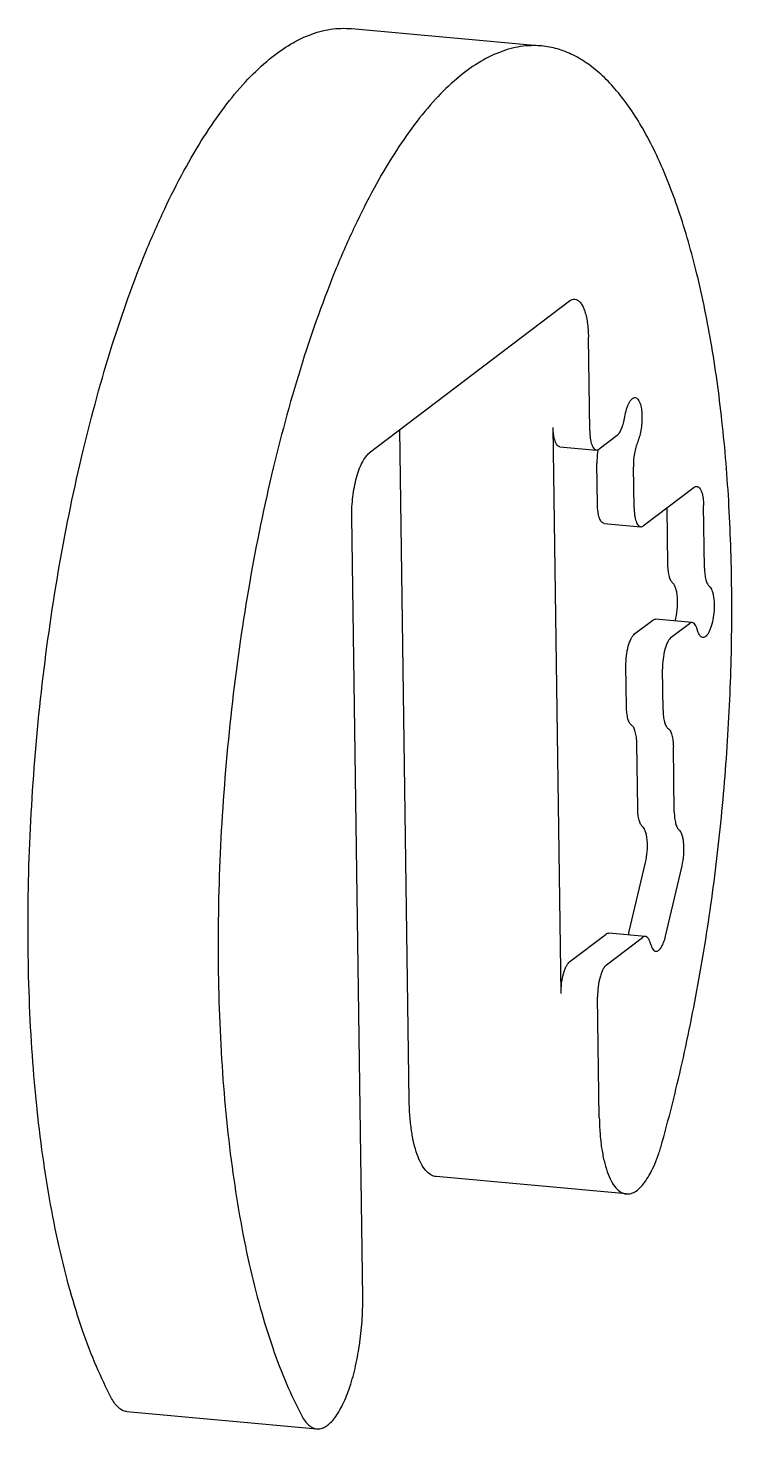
# Model space of a CAD drawing. Header units: millimetres. Extents: x 0 to 297, y 0 to 210.
# Drawn here: x 208.5 to 235.5, y 36.4 to 90.2 of the extents above; entities that cross this region are included whole.
import ezdxf

# ---------------------------------------------------------------- set-up
doc = ezdxf.new("R2010")
doc.units = ezdxf.units.MM
doc.header["$LTSCALE"] = 16.335
doc.layers.get('0').update_dxf_attribs({"linetype": 'CONTINUOUS'})
doc.layers.add('02___PRT_ALL_AXES', color=7, linetype='CONTINUOUS')

msp = doc.modelspace()

# ---------------------------------------------------------------- linework, layer by layer
at = {"color": 7, "linetype": 'Continuous'}
for p, q in [((229.29, 79.706), (221.594, 73.866)), ((230.067, 74.715), (230.017, 78.316)), ((228.967, 53.11), (228.662, 74.843)), ((223.131, 48.996), (222.769, 74.758)), ((231.119, 74.542), (230.43, 74.02)), ((228.921, 74.112), (230.326, 73.984)), ((230.365, 71.895), (230.343, 73.467)), ((231.77, 71.767), (231.748, 73.339)), ((234.082, 72.55), (232.134, 71.072)), ((233.074, 69.569), (233.044, 71.762)), ((234.479, 69.441), (234.446, 71.856)), ((221.342, 41.429), (220.922, 71.415)), ((230.624, 71.164), (232.029, 71.036)), ((231.795, 66.917), (232.492, 67.446)), ((234.001, 67.353), (232.596, 67.481)), ((233.2, 66.789), (233.897, 67.318)), ((231.481, 64.121), (231.459, 65.691)), ((232.886, 63.993), (232.864, 65.563)), ((231.912, 60.215), (231.877, 62.706)), ((233.317, 60.087), (233.282, 62.578)), ((229.303, 54.335), (230.694, 55.391)), ((230.708, 54.208), (232.099, 55.263)), ((232.203, 55.298), (230.798, 55.426)), ((230.437, 48.33), (230.372, 52.982)), ((231.474, 45.409), (224.167, 46.074)), ((212.274, 37.049), (219.58, 36.384))]:
    msp.add_line(p, q, dxfattribs=at)
for centre, radius, start, end in [((233.204, 73.503), 2.861, 172.073, 180.728), ((233.151, 73.514), 2.807, 170.1338, 172.147), ((229.39, 55.953), 2.247, 344.5962, 346.7757)]:
    msp.add_arc(centre, radius, start, end, dxfattribs=at)
for points, knots in [([(211.692, 37.553), (211.48, 37.952), (211.076, 38.809), (210.547, 40.196), (210.072, 41.733), (209.497, 44.04), (208.949, 47.226), (208.56, 51.345), (208.435, 55.758), (208.577, 60.345), (208.982, 64.98), (209.64, 69.536), (210.533, 73.888), (211.635, 77.918), (212.731, 81.003), (213.701, 83.214), (214.439, 84.679), (215.203, 85.988), (215.989, 87.133), (216.792, 88.107), (217.607, 88.904), (218.43, 89.518), (219.259, 89.944), (220.088, 90.175), (220.643, 90.194), (220.909, 90.169)], [0, 0, 0, 0, 0.023635, 0.049521, 0.077594, 0.107769, 0.17387, 0.24652, 0.324088, 0.404737, 0.48651, 0.567411, 0.645473, 0.71884, 0.78585, 0.816538, 0.845154, 0.871596, 0.895804, 0.917768, 0.937551, 0.955307, 0.971316, 0.986014, 1, 1, 1, 1]), ([(228.215, 89.504), (227.949, 89.528), (227.395, 89.509), (226.565, 89.278), (225.737, 88.853), (224.914, 88.239), (224.098, 87.442), (223.296, 86.468), (222.509, 85.322), (221.745, 84.013), (221.007, 82.549), (220.038, 80.337), (218.941, 77.253), (217.839, 73.223), (216.947, 68.871), (216.289, 64.315), (215.883, 59.68), (215.741, 55.093), (215.866, 50.68), (216.255, 46.561), (216.803, 43.375), (217.379, 41.068), (217.854, 39.531), (218.382, 38.144), (218.787, 37.287), (218.999, 36.888)], [0, 0, 0, 0, 0.013986, 0.028684, 0.044693, 0.062449, 0.082232, 0.104196, 0.128404, 0.154846, 0.183462, 0.21415, 0.28116, 0.354527, 0.432589, 0.51349, 0.595263, 0.675912, 0.75348, 0.82613, 0.892231, 0.922406, 0.950479, 0.976365, 1, 1, 1, 1]), ([(232.858, 47.404), (233.156, 48.479), (233.704, 50.692), (234.374, 54.102), (234.901, 57.633), (235.278, 61.226), (235.497, 64.822), (235.555, 68.362), (235.452, 71.787), (235.189, 75.042), (234.771, 78.072), (234.205, 80.828), (233.5, 83.267), (232.784, 85.065), (232.14, 86.3), (231.647, 87.091), (231.129, 87.776), (230.587, 88.352), (230.023, 88.818), (229.439, 89.171), (228.836, 89.407), (228.421, 89.485), (228.215, 89.504)], [0, 0, 0, 0, 0.074568, 0.152381, 0.23232, 0.313224, 0.393904, 0.47318, 0.549902, 0.62298, 0.691415, 0.754329, 0.811013, 0.860984, 0.883401, 0.904117, 0.923194, 0.940736, 0.956913, 0.97196, 0.986194, 1, 1, 1, 1]), ([(229.29, 79.706), (229.322, 79.73), (229.387, 79.768), (229.464, 79.78), (229.498, 79.777)], [0, 0, 0, 0, 0.534772, 1, 1, 1, 1]), ([(229.498, 79.777), (229.535, 79.773), (229.613, 79.745), (229.712, 79.654), (229.798, 79.519), (229.872, 79.343), (229.932, 79.129), (229.978, 78.881), (230.007, 78.606), (230.015, 78.415), (230.017, 78.316)], [0, 0, 0, 0, 0.067295, 0.145813, 0.242117, 0.358535, 0.494727, 0.648978, 0.818686, 1, 1, 1, 1]), ([(231.415, 75.252), (231.433, 75.355), (231.466, 75.503), (231.529, 75.684), (231.58, 75.795), (231.635, 75.885), (231.692, 75.951), (231.752, 75.992), (231.796, 76), (231.816, 75.998)], [0, 0, 0, 0, 0.350081, 0.505371, 0.642778, 0.760131, 0.856671, 0.934401, 1, 1, 1, 1]), ([(231.816, 75.998), (231.898, 75.99), (231.974, 75.863), (232.019, 75.725), (232.044, 75.618), (232.061, 75.499), (232.076, 75.323), (232.076, 75.09), (232.048, 74.809), (231.996, 74.544), (231.943, 74.378), (231.911, 74.303)], [0, 0, 0, 0, 0.138028, 0.191644, 0.252483, 0.319735, 0.392325, 0.548368, 0.709417, 0.863654, 1, 1, 1, 1]), ([(228.921, 74.112), (228.903, 74.114), (228.864, 74.128), (228.814, 74.173), (228.771, 74.241), (228.734, 74.329), (228.704, 74.436), (228.673, 74.609), (228.663, 74.747), (228.662, 74.843)], [0, 0, 0, 0, 0.067333, 0.14585, 0.242213, 0.358597, 0.494798, 0.649131, 1, 1, 1, 1]), ([(231.119, 74.542), (231.155, 74.57), (231.222, 74.654), (231.301, 74.814), (231.369, 75.019), (231.401, 75.171), (231.415, 75.252)], [0, 0, 0, 0, 0.1735, 0.404008, 0.684341, 1, 1, 1, 1]), ([(230.067, 74.715), (230.068, 74.619), (230.078, 74.481), (230.109, 74.308), (230.14, 74.201), (230.177, 74.113), (230.22, 74.045), (230.269, 74), (230.308, 73.986), (230.326, 73.984)], [0, 0, 0, 0, 0.350869, 0.505202, 0.641403, 0.757787, 0.85415, 0.932667, 1, 1, 1, 1]), ([(231.911, 74.303), (231.883, 74.236), (231.835, 74.087), (231.766, 73.767), (231.746, 73.511), (231.748, 73.339)], [0, 0, 0, 0, 0.222904, 0.473897, 1, 1, 1, 1]), ([(220.922, 71.415), (220.918, 71.673), (220.948, 72.184), (221.061, 72.797), (221.2, 73.236), (221.316, 73.505), (221.442, 73.716), (221.542, 73.827), (221.594, 73.866)], [0, 0, 0, 0, 0.298782, 0.588011, 0.71704, 0.83019, 0.92481, 1, 1, 1, 1]), ([(230.326, 73.984), (230.344, 73.983), (230.382, 73.988), (230.414, 74.008), (230.43, 74.02)], [0, 0, 0, 0, 0.465575, 1, 1, 1, 1]), ([(234.082, 72.55), (234.098, 72.563), (234.131, 72.582), (234.169, 72.588), (234.186, 72.586)], [0, 0, 0, 0, 0.534425, 1, 1, 1, 1]), ([(234.186, 72.586), (234.205, 72.584), (234.244, 72.57), (234.293, 72.525), (234.336, 72.457), (234.373, 72.369), (234.403, 72.262), (234.435, 72.09), (234.444, 71.951), (234.446, 71.856)], [0, 0, 0, 0, 0.067333, 0.14585, 0.242213, 0.358597, 0.494798, 0.649131, 1, 1, 1, 1]), ([(230.624, 71.164), (230.606, 71.166), (230.567, 71.18), (230.518, 71.225), (230.475, 71.293), (230.438, 71.381), (230.407, 71.488), (230.376, 71.661), (230.367, 71.799), (230.365, 71.895)], [0, 0, 0, 0, 0.067333, 0.14585, 0.242213, 0.358597, 0.494798, 0.649131, 1, 1, 1, 1]), ([(231.77, 71.767), (231.772, 71.671), (231.781, 71.533), (231.812, 71.36), (231.843, 71.253), (231.88, 71.165), (231.923, 71.098), (231.972, 71.052), (232.011, 71.038), (232.029, 71.036)], [0, 0, 0, 0, 0.350869, 0.505202, 0.641403, 0.757787, 0.85415, 0.932667, 1, 1, 1, 1]), ([(232.029, 71.036), (232.047, 71.035), (232.085, 71.04), (232.118, 71.06), (232.134, 71.072)], [0, 0, 0, 0, 0.465575, 1, 1, 1, 1]), ([(233.261, 68.87), (233.229, 68.895), (233.173, 68.978), (233.12, 69.136), (233.084, 69.339), (233.075, 69.489), (233.074, 69.569)], [0, 0, 0, 0, 0.166329, 0.392706, 0.675115, 1, 1, 1, 1]), ([(234.479, 69.441), (234.481, 69.361), (234.489, 69.211), (234.525, 69.008), (234.579, 68.851), (234.634, 68.767), (234.666, 68.742)], [0, 0, 0, 0, 0.324885, 0.607294, 0.833671, 1, 1, 1, 1]), ([(233.354, 67.412), (233.393, 67.554), (233.444, 67.847), (233.454, 68.211), (233.425, 68.483), (233.388, 68.65), (233.337, 68.78), (233.288, 68.848), (233.261, 68.87)], [0, 0, 0, 0, 0.293318, 0.590068, 0.722822, 0.837341, 0.929941, 1, 1, 1, 1]), ([(234.666, 68.742), (234.687, 68.725), (234.726, 68.676), (234.771, 68.583), (234.807, 68.465), (234.844, 68.268), (234.86, 67.987), (234.836, 67.639), (234.782, 67.354), (234.719, 67.148), (234.666, 67.02), (234.608, 66.915), (234.546, 66.838), (234.482, 66.789), (234.433, 66.78), (234.412, 66.781)], [0, 0, 0, 0, 0.037832, 0.085478, 0.14318, 0.210111, 0.364924, 0.533221, 0.695512, 0.768573, 0.833569, 0.889069, 0.934425, 0.970348, 1, 1, 1, 1]), ([(232.492, 67.446), (232.508, 67.458), (232.54, 67.477), (232.579, 67.483), (232.596, 67.481)], [0, 0, 0, 0, 0.534771, 1, 1, 1, 1]), ([(234.001, 67.353), (233.984, 67.355), (233.946, 67.349), (233.913, 67.33), (233.897, 67.318)], [0, 0, 0, 0, 0.465229, 1, 1, 1, 1]), ([(234.207, 67.067), (234.196, 67.107), (234.173, 67.179), (234.126, 67.269), (234.07, 67.332), (234.023, 67.351), (234.001, 67.353)], [0, 0, 0, 0, 0.334714, 0.60813, 0.823413, 1, 1, 1, 1]), ([(231.459, 65.691), (231.457, 65.82), (231.472, 66.076), (231.529, 66.382), (231.598, 66.602), (231.656, 66.736), (231.719, 66.842), (231.769, 66.897), (231.795, 66.917)], [0, 0, 0, 0, 0.298795, 0.587998, 0.717035, 0.830189, 0.924835, 1, 1, 1, 1]), ([(233.2, 66.789), (233.174, 66.769), (233.124, 66.714), (233.061, 66.608), (233.003, 66.474), (232.934, 66.254), (232.877, 65.948), (232.862, 65.692), (232.864, 65.563)], [0, 0, 0, 0, 0.075165, 0.169811, 0.282965, 0.412002, 0.701205, 1, 1, 1, 1]), ([(234.412, 66.781), (234.39, 66.783), (234.343, 66.803), (234.288, 66.865), (234.241, 66.956), (234.217, 67.027), (234.207, 67.067)], [0, 0, 0, 0, 0.176544, 0.391847, 0.665466, 1, 1, 1, 1]), ([(231.679, 63.414), (231.645, 63.436), (231.585, 63.518), (231.529, 63.677), (231.491, 63.885), (231.482, 64.038), (231.481, 64.121)], [0, 0, 0, 0, 0.161944, 0.386445, 0.670578, 1, 1, 1, 1]), ([(232.886, 63.993), (232.887, 63.911), (232.896, 63.757), (232.934, 63.549), (232.99, 63.39), (233.05, 63.308), (233.084, 63.286)], [0, 0, 0, 0, 0.329422, 0.613555, 0.838056, 1, 1, 1, 1]), ([(231.877, 62.706), (231.876, 62.789), (231.867, 62.943), (231.829, 63.15), (231.772, 63.309), (231.712, 63.391), (231.679, 63.414)], [0, 0, 0, 0, 0.329418, 0.613551, 0.838055, 1, 1, 1, 1]), ([(233.084, 63.286), (233.118, 63.263), (233.177, 63.181), (233.234, 63.022), (233.272, 62.815), (233.281, 62.661), (233.282, 62.578)], [0, 0, 0, 0, 0.161945, 0.386449, 0.670582, 1, 1, 1, 1]), ([(232.099, 59.516), (232.067, 59.541), (232.011, 59.625), (231.957, 59.782), (231.922, 59.985), (231.913, 60.135), (231.912, 60.215)], [0, 0, 0, 0, 0.166329, 0.392706, 0.675115, 1, 1, 1, 1]), ([(233.317, 60.087), (233.318, 60.007), (233.327, 59.857), (233.363, 59.654), (233.416, 59.497), (233.472, 59.414), (233.504, 59.388)], [0, 0, 0, 0, 0.324885, 0.607294, 0.833671, 1, 1, 1, 1]), ([(232.213, 58.14), (232.245, 58.279), (232.286, 58.559), (232.29, 58.904), (232.258, 59.157), (232.221, 59.312), (232.171, 59.432), (232.124, 59.495), (232.099, 59.516)], [0, 0, 0, 0, 0.300075, 0.595303, 0.72601, 0.83861, 0.930031, 1, 1, 1, 1]), ([(233.618, 58.012), (233.65, 58.151), (233.691, 58.431), (233.695, 58.776), (233.663, 59.029), (233.626, 59.184), (233.576, 59.304), (233.529, 59.367), (233.504, 59.388)], [0, 0, 0, 0, 0.300055, 0.595297, 0.726003, 0.838619, 0.930018, 1, 1, 1, 1]), ([(230.694, 55.391), (230.71, 55.403), (230.743, 55.422), (230.781, 55.428), (230.798, 55.426)], [0, 0, 0, 0, 0.534771, 1, 1, 1, 1]), ([(232.203, 55.298), (232.186, 55.3), (232.148, 55.294), (232.115, 55.275), (232.099, 55.263)], [0, 0, 0, 0, 0.465229, 1, 1, 1, 1]), ([(232.409, 55.012), (232.398, 55.052), (232.375, 55.124), (232.328, 55.214), (232.272, 55.277), (232.225, 55.296), (232.203, 55.298)], [0, 0, 0, 0, 0.334714, 0.60813, 0.823413, 1, 1, 1, 1]), ([(232.409, 55.012), (232.419, 54.972), (232.443, 54.901), (232.49, 54.81), (232.546, 54.748), (232.592, 54.728), (232.614, 54.727)], [0, 0, 0, 0, 0.334662, 0.608132, 0.823419, 1, 1, 1, 1]), ([(232.614, 54.727), (232.631, 54.725), (232.668, 54.73), (232.721, 54.761), (232.772, 54.811), (232.843, 54.91), (232.919, 55.079), (232.963, 55.228), (232.982, 55.311)], [0, 0, 0, 0, 0.0697, 0.149572, 0.245977, 0.361487, 0.648986, 1, 1, 1, 1]), ([(228.967, 53.11), (228.965, 53.239), (228.98, 53.494), (229.037, 53.801), (229.106, 54.021), (229.164, 54.155), (229.227, 54.26), (229.277, 54.316), (229.303, 54.335)], [0, 0, 0, 0, 0.298795, 0.587998, 0.717035, 0.830189, 0.924835, 1, 1, 1, 1]), ([(230.708, 54.208), (230.683, 54.188), (230.632, 54.133), (230.569, 54.027), (230.512, 53.893), (230.442, 53.673), (230.385, 53.366), (230.37, 53.111), (230.372, 52.982)], [0, 0, 0, 0, 0.075165, 0.169811, 0.282965, 0.412002, 0.701205, 1, 1, 1, 1]), ([(224.167, 46.074), (224.131, 46.077), (224.058, 46.093), (223.913, 46.161), (223.741, 46.319), (223.569, 46.589), (223.421, 46.942), (223.3, 47.37), (223.209, 47.865), (223.15, 48.414), (223.134, 48.798), (223.131, 48.996)], [0, 0, 0, 0, 0.033074, 0.067684, 0.146175, 0.242444, 0.358792, 0.494963, 0.649141, 0.818687, 1, 1, 1, 1]), ([(230.437, 48.33), (230.44, 48.132), (230.456, 47.749), (230.515, 47.2), (230.606, 46.705), (230.727, 46.276), (230.875, 45.924), (231.047, 45.654), (231.219, 45.496), (231.365, 45.428), (231.438, 45.412), (231.474, 45.409)], [0, 0, 0, 0, 0.181313, 0.350859, 0.505037, 0.641208, 0.757556, 0.853825, 0.932316, 0.966926, 1, 1, 1, 1]), ([(231.474, 45.409), (231.536, 45.403), (231.671, 45.419), (231.864, 45.52), (232.052, 45.688), (232.235, 45.921), (232.411, 46.215), (232.576, 46.566), (232.728, 46.968), (232.816, 47.254), (232.858, 47.404)], [0, 0, 0, 0, 0.072527, 0.154127, 0.250852, 0.365558, 0.498892, 0.65021, 0.818063, 1, 1, 1, 1]), ([(219.58, 36.384), (219.634, 36.379), (219.748, 36.389), (219.916, 36.462), (220.08, 36.587), (220.241, 36.762), (220.398, 36.986), (220.609, 37.363), (220.842, 37.936), (221.065, 38.72), (221.23, 39.592), (221.329, 40.505), (221.347, 41.123), (221.342, 41.429)], [0, 0, 0, 0, 0.02846, 0.059667, 0.095619, 0.137442, 0.185586, 0.240075, 0.366664, 0.512852, 0.672217, 0.837236, 1, 1, 1, 1]), ([(212.274, 37.049), (212.219, 37.054), (212.106, 37.086), (211.951, 37.192), (211.81, 37.352), (211.73, 37.481), (211.692, 37.553)], [0, 0, 0, 0, 0.205755, 0.432222, 0.694446, 1, 1, 1, 1]), ([(218.999, 36.888), (219.037, 36.816), (219.116, 36.686), (219.258, 36.527), (219.412, 36.421), (219.526, 36.389), (219.58, 36.384)], [0, 0, 0, 0, 0.305554, 0.567778, 0.794245, 1, 1, 1, 1])]:
    msp.add_open_spline(points, degree=3, knots=knots, dxfattribs=at)
at = {"layer": '02___PRT_ALL_AXES', "color": 7, "linetype": 'Continuous'}
for p, q in [((220.909, 90.169), (228.215, 89.504)), ((231.577, 55.439), (232.213, 58.14)), ((232.982, 55.311), (233.618, 58.012))]:
    msp.add_line(p, q, dxfattribs=at)

doc.saveas('drawing.dxf')
